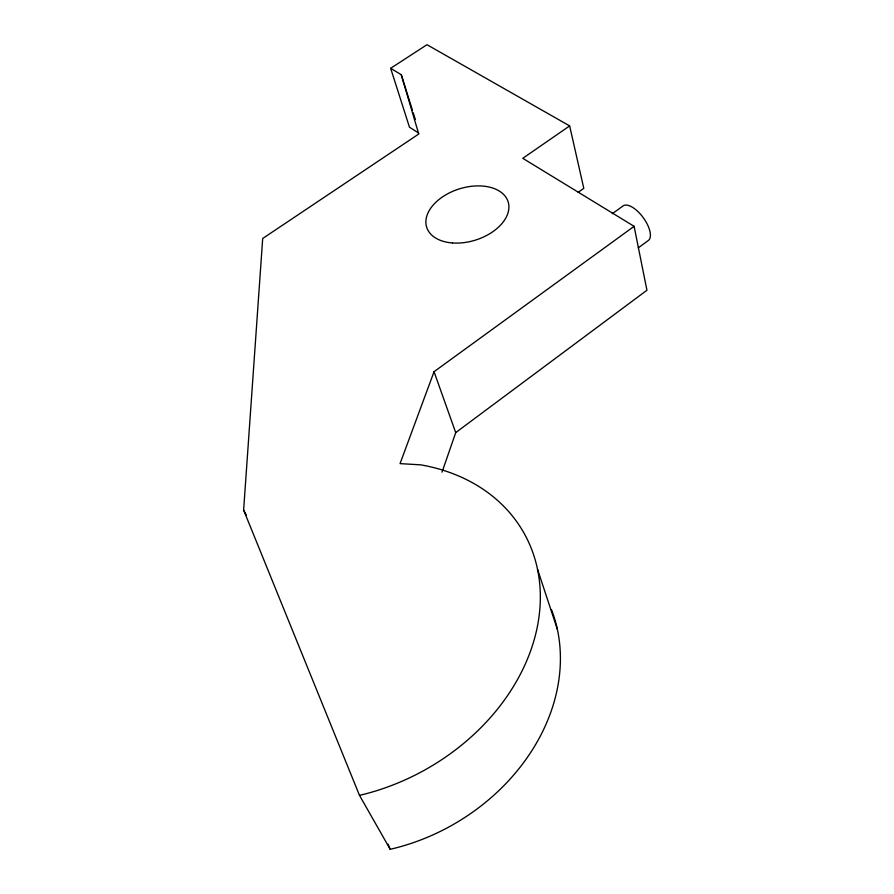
<?xml version="1.0" encoding="UTF-8"?>
<svg xmlns="http://www.w3.org/2000/svg" width="894" height="894" viewBox="0 0 894 894"><rect width="100%" height="100%" fill="white"/><g stroke="black" fill="none" stroke-linecap="round" stroke-linejoin="round"><path stroke-width="1.34" d="M551.475 609.574A192.992 156.774 -30 0 1 390.197 849.3L359.489 795.369L243.626 510.072L262.691 238.486L418.75 134.022L401.261 74.716L390.656 68.313L426.986 44.7L569.657 125.909L583.793 188.332L578.172 192.322M442.038 472.144L455.716 432.607L646.943 290.248L634.103 226.327L522.789 158.316L569.657 125.909M634.103 226.327L434.048 371.703L400.054 463.628L420.672 464.835A202.435 158.529 -28.8 0 1 537.763 624.526A202.435 158.529 -28.8 0 1 359.489 795.369M638.227 247.895L647.982 240.754A21.411 9.387 53.9 0 0 643.602 218.147A21.411 9.387 53.9 0 0 623.174 205.866L612.267 213.711M418.716 133.117L409.474 127.194L390.656 68.313M243.626 510.072L246.241 514.978M388.085 844.159L390.197 849.3M434.048 371.703L455.716 432.607M537.473 569.098L557.398 629.454M401.261 74.716L412.425 110.197M413.251 112.834L415.319 119.394M452.453 242.956A42.677 26.854 -17.3 0 0 508.418 202.804A42.677 26.854 -17.3 0 0 441.323 197.742A42.677 26.854 -17.3 0 0 452.453 242.956"/></g></svg>
